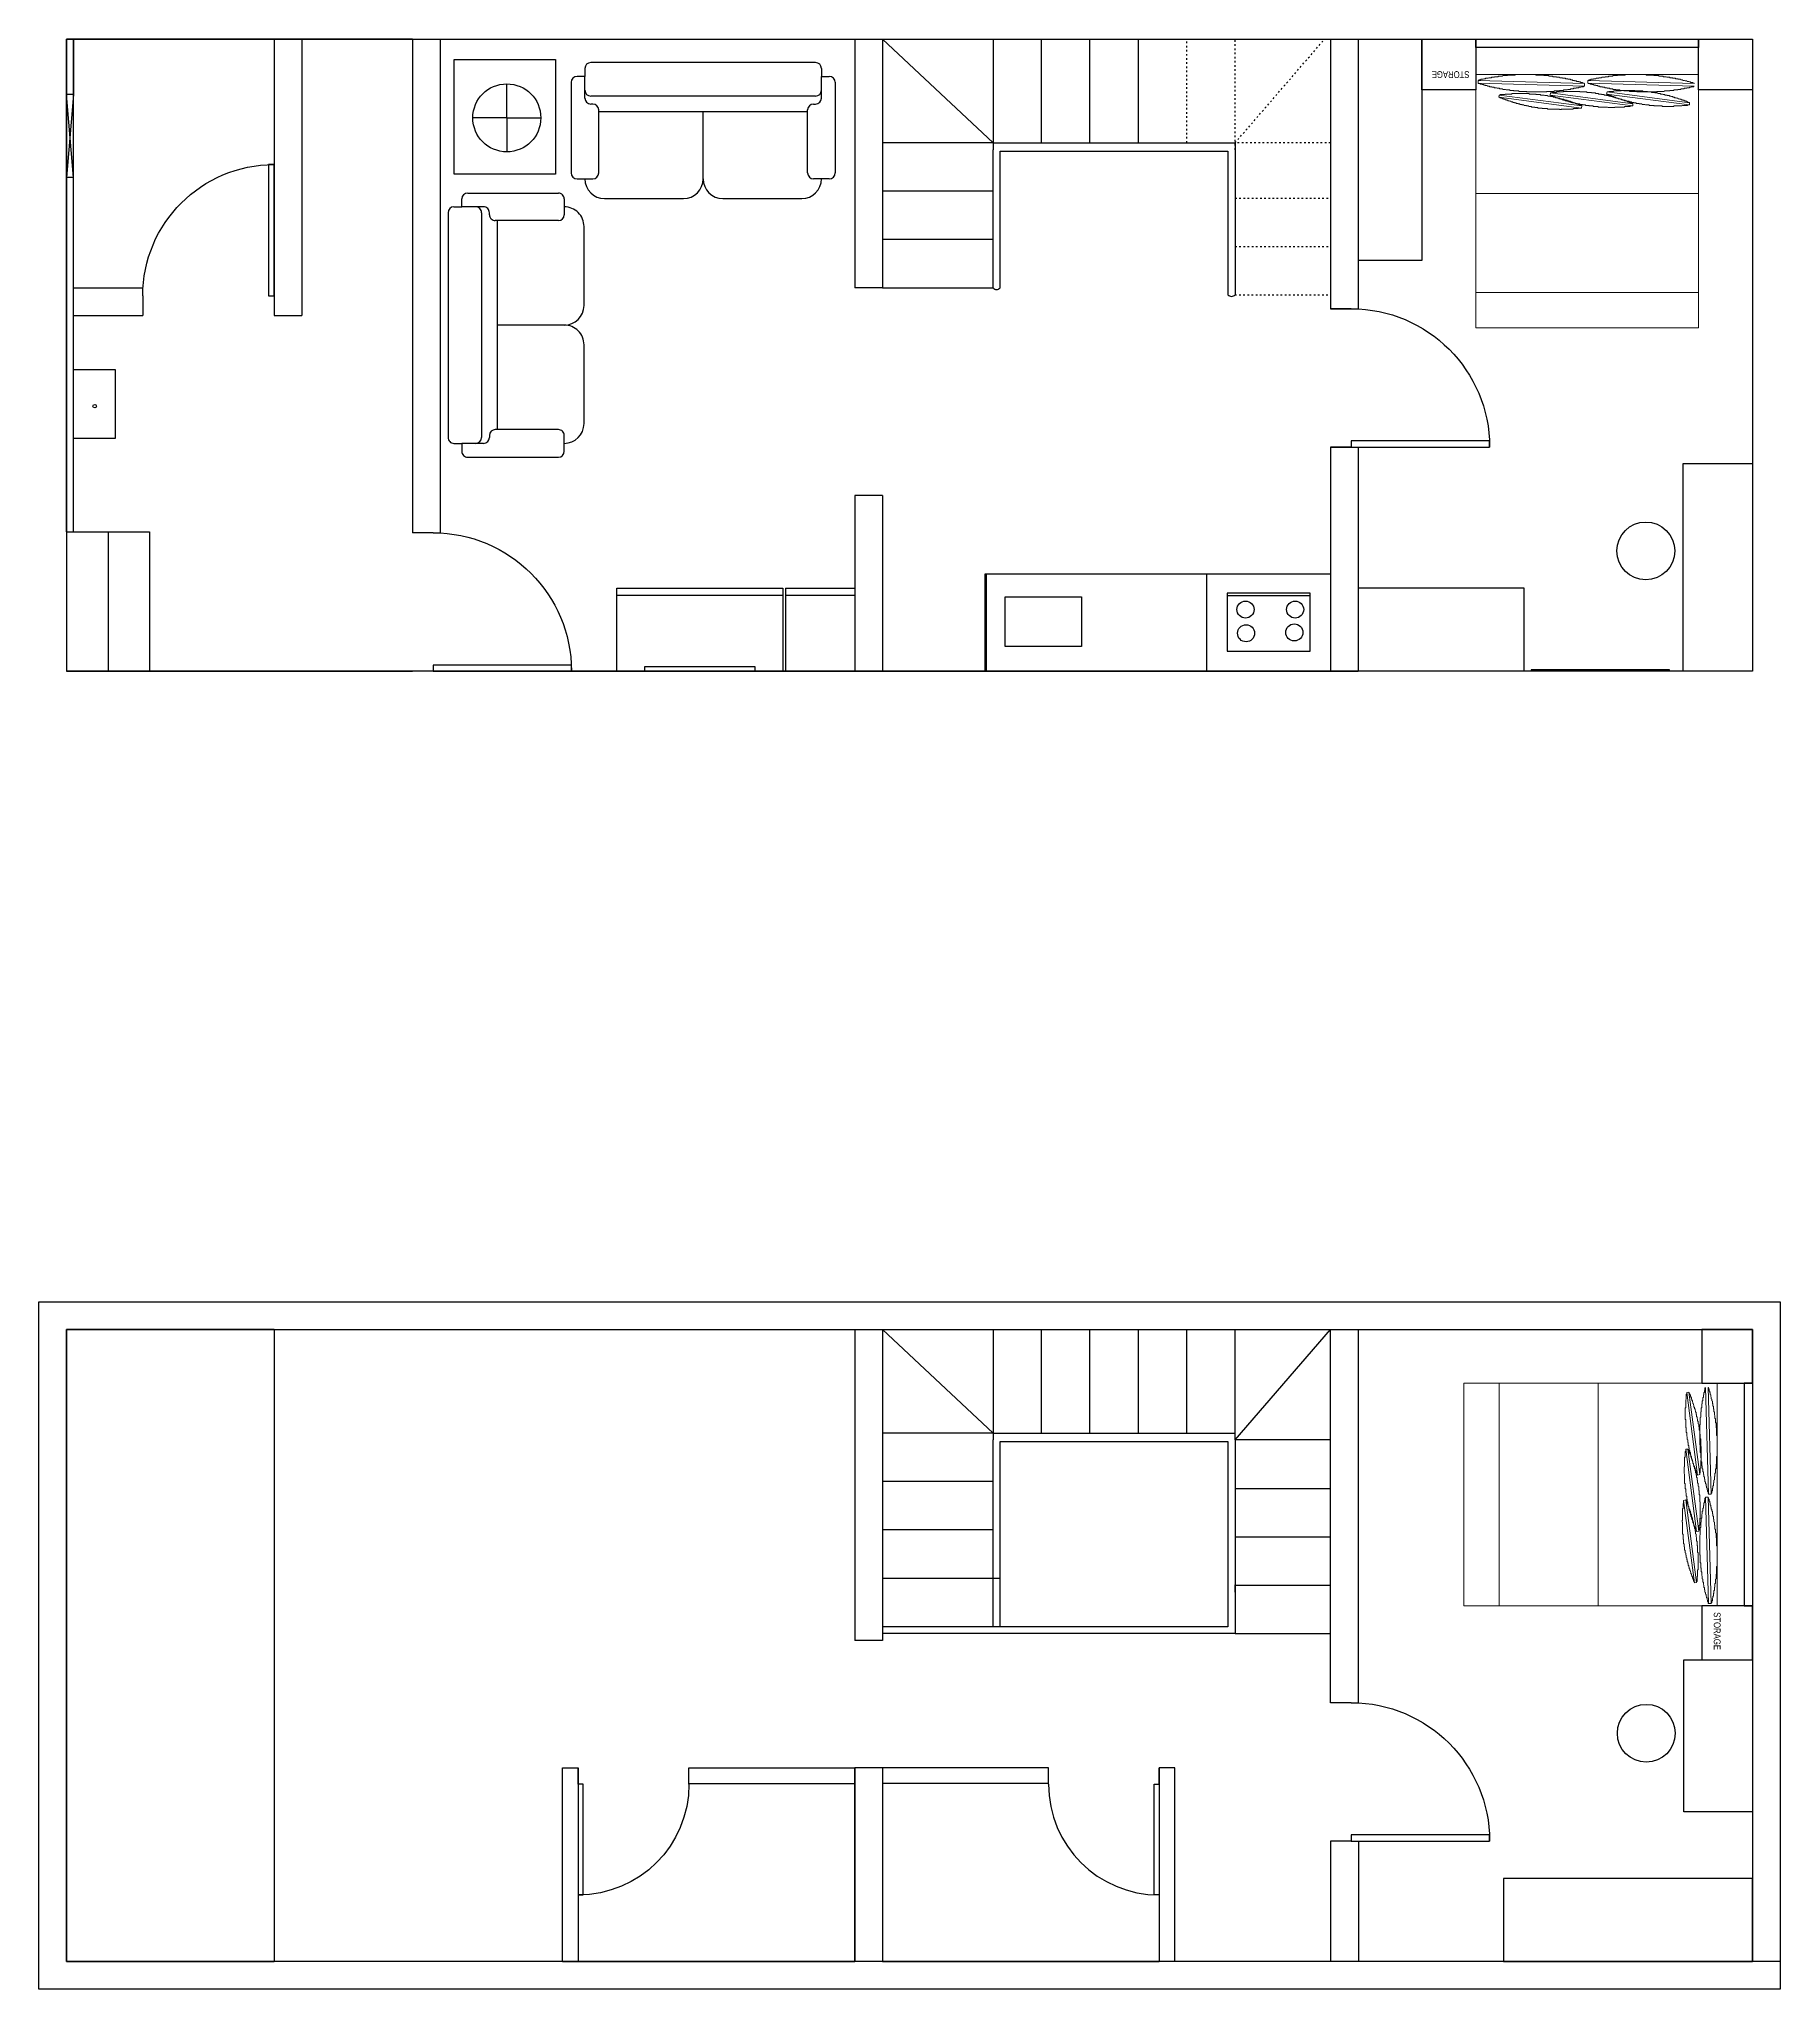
# Model space of a CAD drawing. Header units: inches. Extents: x 13951 to 157072, y 47 to 27191.
# Drawn here: x 114923 to 127513, y 10985 to 25086 of the extents above; entities that cross this region are included whole.
import ezdxf

# ---------------------------------------------------------------- set-up
doc = ezdxf.new("R2010")
doc.units = ezdxf.units.IN
doc.header["$MEASUREMENT"] = 0
doc.linetypes.add('ACAD_ISO03W100', pattern=[30, 12, -18])
for name, color, linetype in [('+1 rooms', 240, 'Continuous'), ('kitchen', 50, 'Continuous'), ('last room', 210, 'Continuous'), ('LIVING', 90, 'Continuous'), ('OUTER', 4, 'Continuous'), ('Outer line', 12, 'Continuous'), ('upper WC', 214, 'Continuous')]:
    doc.layers.add(name, color=color, linetype=linetype)
doc.layers.add('A_FURNITURE', color=251, linetype='Continuous', lineweight=9)
doc.styles.add('ARIAL', font='ARIALN.TTF')

# ---------------------------------------------------------------- blocks, each defined once
blk = doc.blocks.new('*U2')
for p, q in [((0, 0), (0, -6)), ((40, 0), (40, -6))]:
    blk.add_line(p, q)
blk.add_lwpolyline([(0, 0), (0, 40), (1.75, 40), (1.75, 0)], close=True)
blk.add_arc((0, 0), 40, 0, 90)
blk = doc.blocks.new('A$C02A636C4')
for p, q in [((0.0679, 0.6013), (0.0291, 0.6013)), ((0.0679, 0.6401), (0.0679, 0.6013)), ((0.0679, 0.5334), (0.0679, 0.6013)), ((1.2026, 0.6692), (0.097, 0.6692)), ((1.2317, 0.6401), (1.2317, 0.6013)), ((1.2317, 0.6013), (1.2705, 0.6013)), ((1.2317, 0.5334), (1.2317, 0.6013)), ((0, 0.5722), (0, 0.1261)), ((0.0679, 0.4946), (0.0679, 0.5431)), ((1.2026, 0.5043), (0.097, 0.5043)), ((1.2317, 0.4946), (1.2317, 0.5431)), ((1.2996, 0.5722), (1.2996, 0.1261)), ((0.1067, 0.4655), (0.097, 0.4655)), ((0.1358, 0.1261), (0.1358, 0.4364)), ((1.1638, 0.4267), (0.1358, 0.4267)), ((0.6498, 0.097), (0.6498, 0.4267)), ((1.1638, 0.1261), (1.1638, 0.4364)), ((1.1929, 0.4655), (1.2026, 0.4655)), ((0.0291, 0.097), (0.1067, 0.097)), ((1.2705, 0.097), (1.1929, 0.097)), ((0.1649, 0), (0.5528, 0)), ((0.7468, 0), (1.1347, 0))]:
    blk.add_line(p, q)
for centre, radius, start, end in [((0.0291, 0.5722), 0.0291, 90, 180), ((0.097, 0.6401), 0.0291, 90, 180), ((1.2026, 0.6401), 0.0291, 0, 90), ((1.2705, 0.5722), 0.0291, 0, 90), ((0.097, 0.5334), 0.0291, 180, 270), ((0.097, 0.4946), 0.0291, 180, 270), ((1.2026, 0.5334), 0.0291, 270, 0), ((1.2026, 0.4946), 0.0291, 270, 0), ((0.1067, 0.4364), 0.0291, 0, 90), ((1.1929, 0.4364), 0.0291, 90, 180), ((0.0291, 0.1261), 0.0291, 180, 270), ((0.1649, 0.097), 0.097, 180, 270), ((0.1067, 0.1261), 0.0291, 270, 0), ((0.5528, 0.097), 0.097, 270, 0), ((0.7468, 0.097), 0.097, 180, 270), ((1.1347, 0.097), 0.097, 270, 0), ((1.1929, 0.1261), 0.0291, 180, 270), ((1.2705, 0.1261), 0.0291, 270, 0)]:
    blk.add_arc(centre, radius, start, end)
blk = doc.blocks.new('A$C40209d2d')
at = {"layer": 'A_FURNITURE', "linetype": 'Continuous', "lineweight": 5}
for points in [[(0, 0), (0, 66), (75, 66), (75, 0)], [(39.8, 0), (39.8, 66), (10.46, 66), (10.46, 0)]]:
    blk.add_lwpolyline(points, close=True, dxfattribs=at)
for points in [[(70.03, 51.95), (70.03, 53.16), (70.21, 53.34), (70.21, 54.74), (70.33, 54.86), (70.33, 55.95), (70.51, 55.95), (70.51, 57.04), (70.63, 57.22), (70.63, 58.01), (70.82, 58.13), (70.82, 58.92), (71, 59.04), (71, 59.71), (71.12, 59.83), (71.12, 60.5), (71.3, 60.62), (71.3, 61.22), (71.42, 61.22), (71.42, 61.89), (71.6, 62.01), (71.6, 62.5), (71.73, 62.62), (71.73, 63.1), (71.91, 63.28), (71.91, 63.64), (72.03, 63.64), (72.03, 64.12), (72.21, 64.3), (72.21, 64.73), (72.39, 64.73), (72.39, 65.21), (72.51, 65.33)], [(71.6, 33.76), (72.51, 65.33), (73.3, 65.33)], [(73.3, 65.33), (72.39, 33.76), (72.39, 33.76)], [(73.3, 65.33), (73.3, 65.21), (73.48, 65.03), (73.48, 64.61), (73.61, 64.42), (73.61, 63.82), (73.79, 63.64), (73.79, 63.1), (73.91, 63.1), (73.91, 62.31), (74.09, 62.19), (74.09, 61.4), (74.21, 61.4), (74.21, 60.5), (74.39, 60.5), (74.39, 59.4), (74.51, 59.4), (74.51, 58.13), (74.7, 58.01), (74.7, 56.62), (74.88, 56.62), (74.88, 54.43), (75, 54.25), (75, 48.19), (74.88, 48.19), (74.88, 47.28)], [(75, 66), (75, 0)], [(65.06, 34.73), (68.33, 59.22), (68.94, 59.04)], [(65.72, 50.67), (65.72, 50.98), (65.84, 50.98), (65.84, 51.64), (66.03, 51.76), (66.03, 52.25), (66.15, 52.37), (66.15, 52.86), (66.33, 53.04), (66.33, 53.46), (66.45, 53.46), (66.45, 53.95), (66.63, 54.13), (66.63, 54.55), (66.75, 54.55), (66.75, 55.04), (66.94, 55.04), (66.94, 55.52), (67.12, 55.65), (67.12, 55.95), (67.24, 56.13), (67.24, 56.43), (67.42, 56.62), (67.42, 56.92), (67.54, 56.92), (67.54, 57.34), (67.72, 57.34), (67.72, 57.65), (67.85, 57.83), (67.85, 58.13), (68.03, 58.13), (68.03, 58.62), (68.15, 58.62), (68.15, 58.92), (68.33, 58.92), (68.33, 59.22)], [(68.33, 43.09), (68.33, 42.49), (68.15, 42.31), (68.15, 41.7), (68.03, 41.7), (68.03, 41.09), (67.85, 41.09), (67.85, 40.61), (67.72, 40.43), (67.72, 40), (67.54, 39.82), (67.54, 39.52), (67.42, 39.34), (67.42, 38.91), (67.24, 38.91), (67.24, 38.43), (67.12, 38.43), (67.12, 37.94), (66.94, 37.94), (66.94, 37.52), (66.75, 37.33), (66.75, 37.03), (66.63, 37.03), (66.63, 36.55), (66.45, 36.55), (66.45, 36.24), (66.33, 36.12), (66.33, 35.76), (66.15, 35.76), (66.15, 35.33), (66.03, 35.33), (66.03, 35.03), (65.84, 34.85), (65.84, 34.55), (65.72, 34.55), (68.94, 59.04)], [(68.94, 59.04), (68.94, 58.74), (69.12, 58.74), (69.12, 57.34), (69.24, 57.34), (69.24, 55.34), (69.42, 55.34), (69.42, 50.25), (69.24, 50.07), (69.24, 48.19), (69.12, 48.07), (69.12, 46.79), (68.94, 46.79), (68.94, 45.7), (68.82, 45.58), (68.82, 44.79), (68.63, 44.61), (68.63, 43.88), (68.51, 43.88), (68.51, 43.09), (68.33, 43.09)], [(65.06, 34.73), (65.06, 35.46), (64.94, 35.64), (64.94, 37.03), (64.75, 37.21), (64.75, 40.61), (64.63, 40.73), (64.63, 41.22), (64.75, 41.22), (64.75, 44.79), (64.94, 44.79), (64.94, 46.37), (65.06, 46.37), (65.06, 47.58), (65.24, 47.58), (65.24, 48.49), (65.36, 48.49), (65.36, 49.46), (65.54, 49.46), (65.54, 50.25), (65.72, 50.37), (65.72, 50.67)], [(71.6, 33.76), (71.6, 34.06), (71.42, 34.06), (71.42, 34.73), (71.3, 34.85), (71.3, 35.46), (71.12, 35.46), (71.12, 36.24), (71, 36.24), (71, 37.03), (70.82, 37.03), (70.82, 37.94), (70.63, 37.94), (70.63, 38.73), (70.51, 38.91), (70.51, 40), (70.33, 40), (70.33, 41.22), (70.21, 41.22), (70.21, 42.79), (70.03, 42.79), (70.03, 44.97), (69.91, 45.1), (69.91, 50.86), (70.03, 50.98), (70.03, 51.95)], [(74.88, 47.28), (74.88, 46), (74.7, 45.88), (74.7, 44.49), (74.51, 44.31), (74.51, 43.22), (74.39, 43.22), (74.39, 42.12), (74.21, 42.12), (74.21, 41.22), (74.09, 41.09), (74.09, 40.31), (73.91, 40.31), (73.91, 39.52), (73.79, 39.34), (73.79, 38.73), (73.61, 38.73), (73.61, 37.94), (73.48, 37.94), (73.48, 37.33), (73.3, 37.33), (73.3, 36.73), (73.12, 36.73), (73.12, 36.12), (73, 36.12), (73, 35.46), (72.82, 35.46), (72.82, 35.03), (72.7, 34.85), (72.7, 34.36), (72.51, 34.36), (72.51, 33.94), (72.39, 33.94), (72.39, 33.76)], [(65.72, 19.51), (68.94, 44), (69.6, 43.88)], [(66.33, 35.64), (66.33, 35.94), (66.45, 35.94), (66.45, 36.55), (66.63, 36.55), (66.63, 37.21), (66.75, 37.33), (66.75, 37.82), (66.94, 37.94), (66.94, 38.43), (67.12, 38.43), (67.12, 38.91), (67.24, 39.03), (67.24, 39.52), (67.42, 39.52), (67.42, 40), (67.54, 40), (67.54, 40.43), (67.72, 40.43), (67.72, 40.91), (67.85, 41.09), (67.85, 41.4), (68.03, 41.4), (68.03, 41.82), (68.15, 41.82), (68.15, 42.31), (68.33, 42.31), (68.33, 42.61), (68.51, 42.79), (68.51, 43.09), (68.63, 43.09), (68.63, 43.4), (68.82, 43.52), (68.82, 43.7), (68.94, 43.88), (68.94, 44)], [(68.94, 27.88), (68.94, 27.27), (68.82, 27.27), (68.82, 26.6), (68.63, 26.6), (68.63, 26), (68.51, 26), (68.51, 25.39), (68.33, 25.39), (68.33, 24.91), (68.15, 24.78), (68.15, 24.3), (68.03, 24.3), (68.03, 23.81), (67.85, 23.81), (67.85, 23.21), (67.72, 23.21), (67.72, 22.91), (67.54, 22.72), (67.54, 22.42), (67.42, 22.3), (67.42, 22), (67.24, 21.81), (67.24, 21.51), (67.12, 21.33), (67.12, 21.03), (66.94, 21.03), (66.94, 20.72), (66.75, 20.6), (66.75, 20.24), (66.63, 20.12), (66.63, 19.93), (66.45, 19.81), (66.45, 19.51), (66.33, 19.51), (69.6, 43.88)], [(69.6, 43.88), (69.6, 43.52), (69.73, 43.52), (69.73, 42.12), (69.91, 42.12), (69.91, 40.12), (70.03, 40), (70.03, 35.15), (69.91, 35.15), (69.91, 33.15), (69.73, 32.97), (69.73, 31.76), (69.6, 31.76), (69.6, 30.67), (69.42, 30.48), (69.42, 29.76), (69.24, 29.57), (69.24, 28.79), (69.12, 28.79), (69.12, 28), (68.94, 28), (68.94, 27.88)], [(65.06, 34.73), (65.72, 34.55), (65.72, 34.55)], [(65.72, 19.51), (65.72, 20.24), (65.54, 20.24), (65.54, 21.81), (65.36, 22), (65.36, 24.78), (65.24, 24.78), (65.24, 26.79), (65.36, 26.97), (65.36, 29.76), (65.54, 29.76), (65.54, 31.27), (65.72, 31.27), (65.72, 32.36), (65.84, 32.55), (65.84, 33.45), (66.03, 33.45), (66.03, 34.36), (66.15, 34.36), (66.15, 35.15), (66.33, 35.15), (66.33, 35.64)], [(70.03, 19.33), (70.03, 20.42), (70.21, 20.6), (70.21, 22.12), (70.33, 22.12), (70.33, 23.21), (70.51, 23.39), (70.51, 24.48), (70.63, 24.48), (70.63, 25.39), (70.82, 25.39), (70.82, 26.3), (71, 26.3), (71, 27.09), (71.12, 27.09), (71.12, 27.69), (71.3, 27.88), (71.3, 28.48), (71.42, 28.48), (71.42, 29.27), (71.6, 29.27), (71.6, 29.88), (71.73, 29.88), (71.73, 30.48), (71.91, 30.48), (71.91, 30.97), (72.03, 31.15), (72.03, 31.58), (72.21, 31.58), (72.21, 32.06), (72.39, 32.24), (72.39, 32.67), (72.51, 32.67), (72.51, 32.85)], [(71.6, 33.76), (72.39, 33.76)], [(71.6, 1.27), (72.51, 32.85), (73.3, 32.85)], [(73.3, 32.85), (72.39, 1.27), (72.39, 1.27)], [(73.3, 32.85), (73.3, 32.55), (73.48, 32.55), (73.48, 31.88), (73.61, 31.88), (73.61, 31.15), (73.79, 31.15), (73.79, 30.48), (73.91, 30.36), (73.91, 29.57), (74.09, 29.57), (74.09, 28.79), (74.21, 28.67), (74.21, 27.69), (74.39, 27.69), (74.39, 26.79), (74.51, 26.6), (74.51, 25.39), (74.7, 25.39), (74.7, 24), (74.88, 23.81), (74.88, 21.69), (75, 21.69), (75, 15.63), (74.88, 15.45), (74.88, 14.66)], [(66.03, 2.72), (69.24, 27.27), (69.91, 27.09)], [(66.63, 18.72), (66.63, 19.21), (66.75, 19.21), (66.75, 19.81), (66.94, 19.93), (66.94, 20.42), (67.12, 20.6), (67.12, 21.03), (67.24, 21.21), (67.24, 21.69), (67.42, 21.69), (67.42, 22.12), (67.54, 22.3), (67.54, 22.72), (67.72, 22.72), (67.72, 23.21), (67.85, 23.21), (67.85, 23.69), (68.03, 23.81), (68.03, 24.12), (68.15, 24.3), (68.15, 24.6), (68.33, 24.6), (68.33, 25.09), (68.51, 25.09), (68.51, 25.57), (68.63, 25.57), (68.63, 25.88), (68.82, 25.88), (68.82, 26.3), (68.94, 26.3), (68.94, 26.6), (69.12, 26.79), (69.12, 27.09), (69.24, 27.09), (69.24, 27.27)], [(69.24, 11.08), (69.24, 10.66), (69.12, 10.48), (69.12, 10.05), (68.94, 9.87), (68.94, 9.26), (68.82, 9.26), (68.82, 8.6), (68.63, 8.6), (68.63, 8.17), (68.51, 7.99), (68.51, 7.57), (68.33, 7.57), (68.33, 7.08), (68.15, 7.08), (68.15, 6.6), (68.03, 6.47), (68.03, 6.17), (67.85, 5.99), (67.85, 5.69), (67.72, 5.5), (67.72, 5.2), (67.54, 5.08), (67.54, 4.72), (67.42, 4.72), (67.42, 4.29), (67.24, 4.29), (67.24, 3.99), (67.12, 3.81), (67.12, 3.5), (66.94, 3.5), (66.94, 3.2), (66.75, 3.02), (66.75, 2.72), (66.63, 2.72), (66.63, 2.67), (69.91, 27.09)], [(69.91, 27.09), (69.91, 26.6), (70.03, 26.6), (70.03, 25.21), (70.21, 25.09), (70.21, 22.91), (70.33, 22.72), (70.33, 18.84), (70.21, 18.72), (70.21, 16.54), (70.03, 16.54), (70.03, 15.14), (69.91, 14.96), (69.91, 13.93), (69.73, 13.93), (69.73, 12.96), (69.6, 12.96), (69.6, 12.17), (69.42, 12.05), (69.42, 11.26), (69.24, 11.26), (69.24, 11.08)], [(66.03, 2.72), (66.03, 3.2), (65.84, 3.32), (65.84, 4.72), (65.72, 4.9), (65.72, 7.2), (65.54, 7.38), (65.54, 10.78), (65.72, 10.78), (65.72, 13.14), (65.84, 13.27), (65.84, 14.66), (66.03, 14.66), (66.03, 15.75), (66.15, 15.93), (66.15, 16.72), (66.33, 16.84), (66.33, 17.63), (66.45, 17.63), (66.45, 18.42), (66.63, 18.54), (66.63, 18.72)], [(65.72, 19.51), (66.33, 19.51), (66.33, 19.51)], [(71.6, 1.27), (71.6, 1.39), (71.42, 1.39), (71.42, 2.18), (71.3, 2.18), (71.3, 2.72), (71.12, 2.72), (71.12, 3.5), (71, 3.5), (71, 4.29), (70.82, 4.29), (70.82, 5.2), (70.63, 5.2), (70.63, 6.17), (70.51, 6.17), (70.51, 7.2), (70.33, 7.38), (70.33, 8.48), (70.21, 8.48), (70.21, 10.05), (70.03, 10.17), (70.03, 12.36), (69.91, 12.36), (69.91, 18.24), (70.03, 18.24), (70.03, 19.33)], [(74.88, 14.66), (74.88, 13.27), (74.7, 13.27), (74.7, 11.75), (74.51, 11.75), (74.51, 10.48), (74.39, 10.48), (74.39, 9.57), (74.21, 9.38), (74.21, 8.48), (74.09, 8.48), (74.09, 7.69), (73.91, 7.57), (73.91, 6.78), (73.79, 6.78), (73.79, 6.17), (73.61, 5.99), (73.61, 5.38), (73.48, 5.2), (73.48, 4.72), (73.3, 4.6), (73.3, 4.11), (73.12, 3.99), (73.12, 3.5), (73, 3.32), (73, 2.9), (72.82, 2.72), (72.82, 2.36), (72.7, 2.36), (72.7, 1.7), (72.51, 1.7), (72.51, 1.27), (72.39, 1.27)], [(66.03, 2.72), (66.63, 2.67), (66.63, 2.67)]]:
    blk.add_lwpolyline(points, dxfattribs=at)

msp = doc.modelspace()

# ---------------------------------------------------------------- linework, layer by layer
at = {"layer": '+1 rooms'}
for p, q in [((116622.52586, 15755.41358), (116622.52586, 11185.41358)), ((120822.52586, 15755.41358), (120822.52586, 13505.41358)), ((120822.52586, 15755.41358), (121022.52586, 15755.41358)), ((121022.52586, 15755.41358), (121022.52586, 13505.41358)), ((121022.52586, 15755.41358), (121022.52586, 13955.41358)), ((121022.52586, 13605.41358), (121022.52586, 13505.41358)), ((121022.52586, 13505.41358), (120822.52586, 13505.41358)), ((120822.52586, 11185.41358), (120822.52586, 12585.41358)), ((121022.52586, 12585.41358), (120822.52586, 12585.41358)), ((121022.52586, 12585.41358), (121022.52586, 11185.41358)), ((121022.52586, 11185.41358), (120822.52586, 11185.41358))]:
    msp.add_line(p, q, dxfattribs=at)
for points in [[(124262.52586, 13055.41358), (124262.52586, 15755.41358)], [(124462.52586, 15755.41358), (124462.52586, 13054.1628)], [(124264.3623, 11185.41358), (124264.3623, 12055.41358)], [(124464.3623, 12055.41358), (124464.3623, 11185.41358)]]:
    msp.add_lwpolyline(points, dxfattribs=at)
for p, q in [((121822.52586, 24335.37459), (121022.52586, 25085.37459)), ((121822.52586, 25085.37459), (121822.52586, 24285.37459)), ((122172.52586, 24335.37459), (122172.52586, 25085.37459)), ((122522.52586, 24335.37459), (122522.52586, 25085.37459)), ((122872.52586, 24335.37459), (122872.52586, 25085.37459)), ((121822.52586, 24335.37459), (121022.52586, 24335.37459)), ((121822.52586, 24335.37459), (123572.52586, 24335.37459)), ((121822.52586, 23285.37459), (121822.52586, 24285.37459)), ((123572.52586, 24335.37459), (123572.52586, 23236.99283)), ((121822.52586, 23985.37459), (121022.52586, 23985.37459)), ((121822.52586, 23635.37459), (121022.52586, 23635.37459)), ((121022.52586, 23285.37459), (121822.52586, 23285.37459)), ((123520.07852, 23238.30305), (123520.07852, 23236.33802)), ((124262.52586, 21215.37459), (121762.52586, 21215.37459)), ((121762.52586, 21215.37459), (121762.52586, 20515.37459)), ((121772.52586, 21215.37459), (121772.52586, 20515.37459)), ((123515.42706, 21215.37459), (123365.42706, 21215.37459)), ((123365.42706, 21215.37459), (123365.42706, 20515.37459)), ((123515.42706, 21215.37459), (123515.42706, 21215.37459)), ((124115.42706, 21079.29589), (123515.42706, 21079.29589)), ((124115.42706, 21059.29589), (123515.42706, 21059.29589)), ((121822.52586, 15005.41358), (121022.52586, 15755.41358)), ((121822.52586, 15755.41358), (121822.52586, 14955.41358)), ((122172.52586, 15005.41358), (122172.52586, 15755.41358)), ((122522.52586, 15005.41358), (122522.52586, 15755.41358)), ((122872.52586, 15005.41358), (122872.52586, 15755.41358)), ((123222.52586, 15005.41358), (123222.52586, 15755.41358)), ((123572.52586, 14955.41358), (123572.52586, 15755.41358)), ((123572.52586, 14955.41358), (124262.52586, 15755.41358)), ((121822.52586, 15005.41358), (121022.52586, 15005.41358)), ((121822.52586, 15005.41358), (123572.52586, 15005.41358)), ((121822.52586, 13605.41358), (121822.52586, 14955.41358)), ((124262.52586, 14955.41358), (123572.52586, 14955.41358)), ((123572.52586, 14955.41358), (123572.52586, 13555.41358)), ((121822.52586, 14655.41358), (121022.52586, 14655.41358)), ((123572.52586, 14605.41358), (124262.52586, 14605.41358)), ((121822.52586, 14305.41358), (121022.52586, 14305.41358)), ((123572.52586, 14255.41358), (124262.52586, 14255.41358)), ((121022.52586, 13955.41358), (121872.52586, 13955.41358)), ((121022.52586, 13955.41358), (121822.52586, 13955.41358)), ((123520.07852, 13908.34205), (123520.07852, 13906.37702)), ((123572.52586, 13855.41358), (123572.52586, 13907.03182)), ((123572.52586, 13905.41358), (124262.52586, 13905.41358)), ((123572.52586, 13555.41358), (121022.52586, 13555.41358)), ((123572.52586, 13555.41358), (124262.52586, 13555.41358))]:
    msp.add_line(p, q)
at = {"linetype": 'ACAD_ISO03W100'}
for p, q in [((123222.52586, 24335.37459), (123222.52586, 25085.37459)), ((123572.52586, 24285.37459), (123572.52586, 25085.37459)), ((123572.52586, 24335.37459), (124218.35426, 25084.16114)), ((124262.52586, 24335.37459), (123572.52586, 24335.37459)), ((123572.52586, 23935.37459), (124262.52586, 23935.37459)), ((123572.52586, 23585.37459), (124262.52586, 23585.37459)), ((123571.00618, 23235.37459), (124262.52586, 23235.37459))]:
    msp.add_line(p, q, dxfattribs=at)
for points in [[(121872.52586, 23285.37459), (121872.52586, 24273.97218), (123520.07852, 24273.97218), (123520.07852, 23238.30305)], [(123515.42706, 21079.29589), (123515.42706, 20659.29589), (124015.42706, 20659.29589), (124115.42706, 20659.29589), (124115.42706, 21079.29589)], [(121872.52586, 13605.41358), (121872.52586, 14944.01117), (123520.07852, 14944.01117), (123520.07852, 13605.41358)], [(123520.07852, 13605.41358), (121872.52586, 13605.41358), (121022.52586, 13605.41358)]]:
    msp.add_lwpolyline(points)
msp.add_lwpolyline([(122461.83797, 21051.7665), (122461.83797, 20692.73102), (121908.61776, 20692.73102), (121908.61776, 21051.7665)], close=True)
for centre in [(123647.4147, 20960.01907), (124006.181, 20960.01907), (123651.43282, 20788.73423), (124000.20188, 20794.75127)]:
    msp.add_circle(centre, 61.7714)
for centre, start, end in [((121847.52586, 23310.37459), 224.999999999, 315.000000001), ((123546.00618, 23260.37459), 222.832447571, 318.598155602)]:
    msp.add_arc(centre, 35.35534, start, end)
at = {"layer": 'kitchen'}
for p, q in [((121022.52586, 25085.37459), (124262.52586, 25085.37459)), ((121022.52586, 25085.37459), (124462.52586, 25085.37459)), ((124262.52586, 25085.37459), (124262.52586, 23135.37459)), ((124262.52586, 25085.37459), (124262.52586, 23135.37459)), ((124462.52586, 25085.37459), (124462.52586, 23135.37459)), ((124262.52586, 23135.37459), (124462.52586, 23135.37459)), ((124262.52586, 22135.37459), (124262.52586, 20515.37459)), ((124262.52586, 22135.37459), (124462.52586, 22135.37459)), ((124462.52586, 22135.37459), (124462.52586, 20515.37459)), ((120822.52586, 20515.37459), (124462.52586, 20515.37459))]:
    msp.add_line(p, q, dxfattribs=at)
at = {"layer": 'last room'}
for p, q in [((124462.52586, 25085.37459), (127312.52586, 25085.37459)), ((124462.52586, 25085.37459), (125662.52586, 25085.37459)), ((127312.52586, 25085.37459), (127312.52586, 20515.37459)), ((126812.52586, 20515.37459), (126812.52586, 22015.37459)), ((126812.52586, 22015.37459), (127312.52586, 22015.37459)), ((125662.52586, 21115.35332), (124462.52586, 21115.35332)), ((125662.52586, 20515.35332), (125662.52586, 21115.35332)), ((127312.52586, 20515.37459), (124262.52586, 20515.37459)), ((126712.52586, 20525.37459), (125712.52586, 20525.37459)), ((125712.52586, 20525.37459), (125712.52586, 20515.37459)), ((126712.52586, 20515.37459), (126712.52586, 20525.37459)), ((126812.52586, 20515.37459), (126712.52586, 20515.37459)), ((127312.52586, 20515.37459), (126812.52586, 20515.37459))]:
    msp.add_line(p, q, dxfattribs=at)
for points in [[(124462.52586, 25085.37459), (124923.63387, 25085.37459), (124923.63387, 23485.37459), (124462.52586, 23485.37459)], [(127316.19875, 12266.52159), (126816.19875, 12266.52159), (126816.19875, 13366.52159), (127314.3623, 13366.52159)]]:
    msp.add_lwpolyline(points, dxfattribs=at)
at = {"layer": 'last room', "ltscale": 3}
for points in [[(125312.87986, 25085.37459), (125312.87986, 24719.37459), (124923.63387, 24719.37459), (124923.63387, 25085.37459)], [(126923.27986, 25085.88955), (126923.27986, 25024.88955), (125312.87986, 25024.88955), (125312.87986, 25085.88955)], [(127312.52586, 25085.37459), (127312.52586, 24719.37459), (126923.27986, 24719.37459), (126923.27986, 25085.37459)], [(127314.3623, 15755.41358), (126948.3623, 15755.41358), (126948.3623, 15366.16759), (127314.3623, 15366.16759)], [(127314.87727, 15366.16759), (127253.87727, 15366.16759), (127253.87727, 13755.76759), (127314.87727, 13755.76759)], [(127314.3623, 13755.76759), (126948.3623, 13755.76759), (126948.3623, 13366.52159), (127314.3623, 13366.52159)]]:
    msp.add_lwpolyline(points, close=True, dxfattribs=at)
at = {"layer": 'last room'}
msp.add_lwpolyline([(127312.52586, 11185.41358), (127312.52586, 11785.41358), (126851.41785, 11785.41358), (125512.52585, 11785.41358), (125512.52585, 11185.41358)], close=True, dxfattribs=at)
for centre in [(126541.96331, 21383.96628), (126545.6362, 12834.4299)]:
    msp.add_circle(centre, 209.16231, dxfattribs=at)
at = {"layer": 'LIVING'}
for p, q in [((117622.52586, 25085.37459), (117622.52586, 21515.37459)), ((117822.52586, 25085.37459), (117822.52586, 21514.12381)), ((117822.52586, 25085.37459), (120822.52586, 25085.37459)), ((120822.52586, 25085.37459), (120822.52586, 23285.37459)), ((120822.52586, 25085.37459), (121022.52586, 25085.37459)), ((121022.52586, 25085.37459), (121022.52586, 23285.37459)), ((121022.52586, 25085.37459), (121022.52586, 23285.37459)), ((118305.53551, 24515.78963), (118305.53551, 24761.67525)), ((118305.53551, 24515.78963), (118059.64988, 24515.78963)), ((118305.53551, 24515.78963), (118551.42113, 24515.78963)), ((118305.53551, 24515.78963), (118305.53551, 24269.904)), ((121022.52586, 23285.37459), (120822.52586, 23285.37459)), ((120822.52586, 21785.37459), (120822.52586, 20515.37459)), ((121022.52586, 21785.37459), (120822.52586, 21785.37459)), ((121022.52586, 21785.37459), (121022.52586, 20515.37459)), ((119100.64239, 20515.36589), (119100.64239, 21115.36589)), ((119100.64239, 21115.36589), (120300.64239, 21115.36589)), ((119100.64239, 21065.36589), (120300.64239, 21065.36589)), ((120300.64239, 21115.36589), (120300.64239, 20515.36589)), ((120320.64239, 21115.36589), (120822.52586, 21115.36589)), ((120320.64239, 21115.36589), (120320.64239, 20515.36589)), ((120320.64239, 21065.36589), (120822.52586, 21065.36589)), ((117822.52586, 20515.37459), (120822.52586, 20515.37459)), ((120100.64239, 20545.36589), (119300.64239, 20545.36589)), ((119300.64239, 20545.36589), (119300.64239, 20515.36589)), ((120100.64239, 20515.36589), (120100.64239, 20545.36589))]:
    msp.add_line(p, q, dxfattribs=at)
msp.add_lwpolyline([(118658.30005, 24937.37561), (118658.30005, 24109.67353), (117925.12842, 24109.67353), (117925.12842, 24937.37561)], close=True, dxfattribs=at)
msp.add_circle((118305.53551, 24515.78963), 245.88563, dxfattribs=at)
at = {"layer": 'OUTER'}
for p, q in [((115172.52586, 21521.53159), (115172.52586, 25085.37459)), ((115172.52586, 25085.37459), (115172.52586, 24685.37459)), ((116622.52586, 25085.37459), (116622.52586, 23285.37459)), ((116822.52586, 25085.37459), (116822.52586, 23085.37459)), ((117622.52586, 25085.37459), (117822.52586, 25085.37459)), ((115172.52586, 24685.37459), (115122.52586, 24685.37459)), ((115172.52586, 24685.37459), (115122.52586, 24085.37459)), ((115172.52586, 24085.37459), (115122.52586, 24685.37459)), ((115172.52586, 24085.37459), (115122.52586, 24085.37459)), ((115122.52586, 23085.37459), (115122.52586, 23285.37459)), ((115172.52586, 23285.37459), (115676.53591, 23285.37459)), ((116622.52586, 23285.37459), (116622.52586, 23085.37459)), ((115172.52586, 23085.37459), (115672.52586, 23085.37459)), ((116622.52586, 23085.37459), (116822.52586, 23085.37459)), ((115122.52586, 21521.53159), (115722.52586, 21521.53159)), ((115122.52586, 21521.53159), (115422.52586, 21521.53159)), ((115422.52586, 21521.53159), (115422.52586, 20521.53159)), ((115422.52586, 21521.53159), (115722.52586, 21521.53159)), ((115722.52586, 21521.53159), (115722.52586, 20521.53159)), ((117822.52586, 20515.37459), (117622.52586, 20515.37459))]:
    msp.add_line(p, q, dxfattribs=at)
for points in [[(116622.52586, 25085.37459), (115122.52586, 25085.37459), (115122.52586, 21521.53159), (115122.52586, 20515.37459), (117622.52586, 20515.37459)], [(117622.52586, 25085.37459), (115122.52586, 25085.37459), (115122.52586, 24685.37459)], [(116622.52586, 15755.41358), (115122.52586, 15755.41358), (115122.52586, 15355.41358), (115122.52586, 15355.41358), (115122.52586, 12191.57059), (115122.52586, 11185.41358), (116622.52586, 11185.41358)]]:
    msp.add_lwpolyline(points, dxfattribs=at)
msp.add_lwpolyline([(115172.52586, 22696.57066), (115472.52586, 22696.57066), (115472.52586, 22196.57066), (115172.52586, 22196.57066)], close=True, dxfattribs=at)
msp.add_circle((115325.5488, 22431.27193), 12.72269, dxfattribs=at)
at = {"layer": 'Outer line'}
for p, q in [((115122.52586, 21521.53159), (115122.52586, 25085.37459)), ((115122.52586, 25085.37459), (127312.52586, 25085.37459)), ((127312.52586, 25085.37459), (127312.52586, 20515.37459)), ((127312.52586, 20515.37459), (115122.52586, 20515.37459)), ((114922.52586, 10985.37296), (114922.52586, 15955.41358)), ((114922.52586, 15955.41358), (127512.52586, 15955.41358)), ((127512.52586, 15955.41358), (127512.52586, 10985.37296)), ((115122.52586, 11185.41358), (115122.52586, 15755.41358)), ((115122.52586, 15755.41358), (127312.52586, 15755.41358)), ((127312.52586, 15755.41358), (127312.52586, 11185.41358)), ((127512.52586, 11185.41358), (115122.52586, 11185.41358)), ((127512.52586, 10985.37296), (114922.52586, 10985.37296))]:
    msp.add_line(p, q, dxfattribs=at)
at = {"layer": 'upper WC'}
for p, q in [((119622.52586, 12585.41358), (120822.52586, 12585.41358)), ((120822.52586, 12585.41358), (120822.52586, 11185.41358)), ((121022.52586, 12585.41358), (121022.52586, 11185.41358)), ((122222.52586, 12585.41358), (121022.52586, 12585.41358)), ((119622.52586, 12471.41358), (120822.52586, 12471.41358)), ((122222.52586, 12471.41358), (121022.52586, 12471.41358)), ((118708.52586, 11185.41358), (120822.52586, 11185.41358)), ((121022.52586, 11185.41358), (123022.52586, 11185.41358))]:
    msp.add_line(p, q, dxfattribs=at)
for points in [[(118708.52586, 11185.41358), (118708.52586, 12585.41358), (118822.52586, 12585.41358), (118822.52586, 11185.41358)], [(123136.52586, 11185.41358), (123136.52586, 12585.41358), (123022.52586, 12585.41358), (123022.52586, 11185.41358)]]:
    msp.add_lwpolyline(points, dxfattribs=at)

# ---------------------------------------------------------------- block references
at = {"layer": '+1 rooms', "xscale": -25, "yscale": 25, "zscale": 25, "rotation": 270}
msp.add_blockref('*U2', (124412.52586, 12055.41358), dxfattribs=at)
at = {"layer": 'last room', "ltscale": 3, "yscale": 24.39999999999718, "zscale": 24.39999999999718}
for p, xscale, rotation in [((126923.27986, 22998.29242), 24.39999999999718, 89.99999999999999), ((125227.28014, 15366.16759), -24.39999999999718, 180)]:
    msp.add_blockref('A$C40209d2d', p, dxfattribs=dict(at, xscale=xscale, rotation=rotation))
at = {"layer": 'LIVING', "xscale": 1469.691668675027, "yscale": 1469.691668675027, "zscale": 1469.691668675027}
msp.add_blockref('A$C02A636C4', (118770.4107, 23931.72338), dxfattribs=at)
at = {"layer": 'LIVING'}
for name, p, xscale, yscale, zscale, rotation in [('A$C02A636C4', (118863.80941, 22062.0262), 1469.691668675027, 1469.691668675027, 1469.691668675027, 89.99999999999999), ('*U2', (124412.52586, 22135.37459), -25, 25, 25, 270), ('*U2', (117772.52586, 20515.37459), -25, 25, 25, 270)]:
    msp.add_blockref(name, p, dxfattribs=dict(at, xscale=xscale, yscale=yscale, zscale=zscale, rotation=rotation))
at = {"layer": 'OUTER', "xscale": -23.74999999999989, "yscale": 23.74999999999989, "zscale": 23.74999999999989}
msp.add_blockref('*U2', (116622.52586, 23227.87459), dxfattribs=at)
at = {"layer": 'upper WC', "yscale": 20, "zscale": 20, "rotation": 180}
for p, xscale in [((118822.52586, 12465.41358), -20), ((123022.52586, 12465.41358), 20)]:
    msp.add_blockref('*U2', p, dxfattribs=dict(at, xscale=xscale))

# ---------------------------------------------------------------- texts
at = {"layer": 'last room', "char_height": 48.8, "width": 1306.9362347, "style": 'ARIAL'}
for insert, attachment_point, rotation in [((125784.07067, 24853.65692), 7, 180.000000006), ((127082.64463, 14226.95839), 1, 269.999999994)]:
    msp.add_mtext('\\pxqc;STORAGE', dxfattribs=dict(at, insert=insert, attachment_point=attachment_point, rotation=rotation))

doc.saveas('drawing.dxf')
